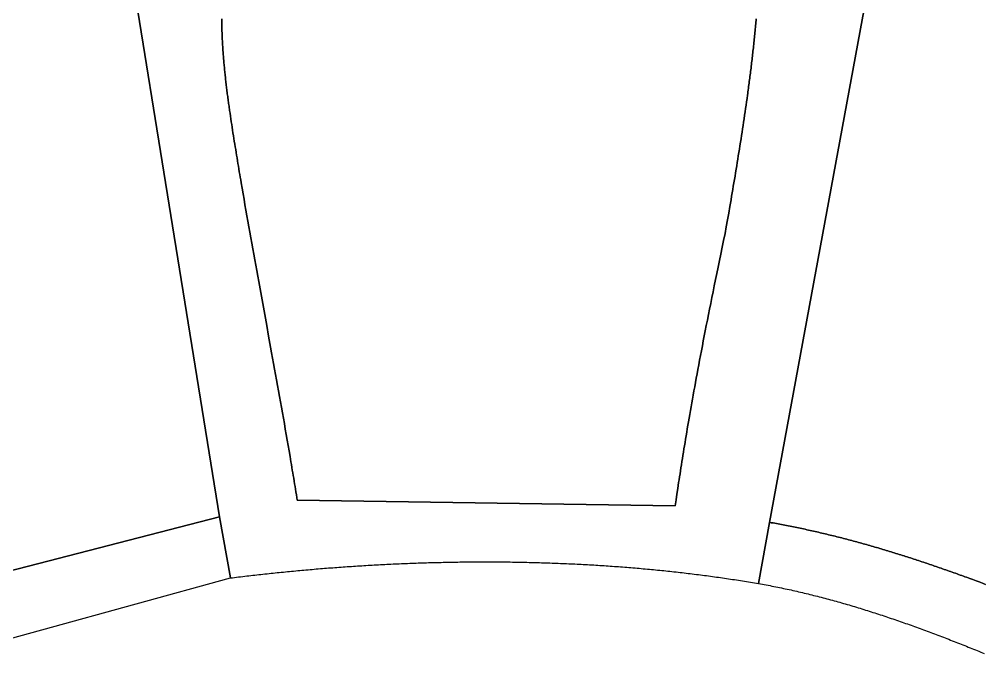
# Model space of a CAD drawing. Header units: millimetres. Extents: x -97041 to 275168, y -12500 to 263793.
# Drawn here: x -59402 to -8419, y 196484 to 230139 of the extents above; entities that cross this region are included whole.
import ezdxf

# ---------------------------------------------------------------- set-up
doc = ezdxf.new("R2010")
doc.units = ezdxf.units.MM
doc.layers.add('CLOSED_AREAS', color=7, linetype='Continuous')

msp = doc.modelspace()

# ---------------------------------------------------------------- linework, layer by layer
at = {"layer": 'CLOSED_AREAS'}
for points in [[(-74967.017, 197071.444), (-48820.908, 203828.304), (-56165.321, 249363.661), (-56752.874, 251420.097), (-62628.404, 243488.131)], [(-56165.321, 249363.661), (-48820.908, 203828.304), (-48233.355, 200596.762), (-48126.805, 200610.047), (-48020.183, 200623.235), (-47913.49, 200636.327), (-47806.726, 200649.322), (-47699.891, 200662.221), (-47592.988, 200675.023), (-47486.015, 200687.728), (-47378.974, 200700.335), (-47271.866, 200712.845), (-47164.691, 200725.257), (-47057.449, 200737.571), (-46950.142, 200749.787), (-46842.769, 200761.905), (-46735.332, 200773.924), (-46627.831, 200785.844), (-46520.267, 200797.665), (-46412.64, 200809.388), (-46304.951, 200821.011), (-46197.201, 200832.534), (-46089.39, 200843.958), (-45981.519, 200855.281), (-45873.588, 200866.505), (-45765.598, 200877.628), (-45657.55, 200888.65), (-45549.445, 200899.572), (-45441.282, 200910.393), (-45333.063, 200921.113), (-45224.788, 200931.731), (-45116.458, 200942.248), (-45008.074, 200952.663), (-44899.635, 200962.976), (-44791.143, 200973.186), (-44682.599, 200983.295), (-44574.002, 200993.301), (-44465.354, 201003.204), (-44356.655, 201013.004), (-44247.906, 201022.701), (-44139.107, 201032.294), (-44030.26, 201041.784), (-43921.363, 201051.17), (-43812.42, 201060.452), (-43703.429, 201069.63), (-43594.392, 201078.704), (-43485.308, 201087.673), (-43376.18, 201096.537), (-43267.007, 201105.296), (-43157.79, 201113.95), (-43048.529, 201122.499), (-42939.226, 201130.942), (-42829.881, 201139.279), (-42720.494, 201147.51), (-42611.066, 201155.635), (-42501.598, 201163.654), (-42392.09, 201171.566), (-42282.544, 201179.371), (-42172.958, 201187.069), (-42063.335, 201194.66), (-41953.675, 201202.144), (-41843.979, 201209.52), (-41734.246, 201216.788), (-41624.478, 201223.948), (-41514.676, 201231), (-41404.839, 201237.943), (-41294.969, 201244.778), (-41185.066, 201251.504), (-41075.131, 201258.121), (-40965.165, 201264.629), (-40855.167, 201271.027), (-40745.139, 201277.316), (-40635.081, 201283.495), (-40524.995, 201289.563), (-40414.879, 201295.522), (-40304.736, 201301.37), (-40194.566, 201307.108), (-40084.369, 201312.734), (-39974.146, 201318.25), (-39863.898, 201323.654), (-39753.625, 201328.947), (-39643.328, 201334.128), (-39533.007, 201339.198), (-39422.664, 201344.155), (-39312.298, 201349), (-39201.911, 201353.733), (-39091.502, 201358.353), (-38981.073, 201362.86), (-38870.625, 201367.254), (-38760.157, 201371.535), (-38649.671, 201375.703), (-38539.166, 201379.756), (-38428.645, 201383.696), (-38318.107, 201387.522), (-38207.553, 201391.233), (-38096.983, 201394.83), (-37986.399, 201398.313), (-37875.8, 201401.68), (-37765.188, 201404.933), (-37654.563, 201408.07), (-37543.925, 201411.092), (-37433.276, 201413.998), (-37322.616, 201416.788), (-37211.945, 201419.462), (-37101.265, 201422.02), (-36990.575, 201424.461), (-36879.877, 201426.785), (-36769.17, 201428.993), (-36658.457, 201431.084), (-36547.736, 201433.057), (-36437.01, 201434.913), (-36326.278, 201436.651), (-36215.541, 201438.271), (-36104.8, 201439.773), (-35994.055, 201441.157), (-35883.308, 201442.423), (-35772.558, 201443.569), (-35661.806, 201444.597), (-35551.053, 201445.506), (-35440.299, 201446.295), (-35329.546, 201446.965), (-35218.793, 201447.515), (-35108.042, 201447.945), (-34997.292, 201448.255), (-34886.546, 201448.445), (-34775.802, 201448.514), (-34665.062, 201448.463), (-34554.327, 201448.29), (-34443.597, 201447.997), (-34332.872, 201447.582), (-34222.154, 201447.046), (-34111.443, 201446.388), (-34000.739, 201445.608), (-33890.044, 201444.705), (-33779.357, 201443.681), (-33668.68, 201442.534), (-33558.012, 201441.264), (-33447.356, 201439.872), (-33336.71, 201438.356), (-33226.077, 201436.717), (-33115.456, 201434.954), (-33004.848, 201433.068), (-32894.254, 201431.057), (-32783.675, 201428.923), (-32673.11, 201426.664), (-32562.561, 201424.281), (-32452.028, 201421.772), (-32341.513, 201419.139), (-32231.014, 201416.381), (-32120.534, 201413.498), (-32010.073, 201410.488), (-31899.63, 201407.354), (-31789.208, 201404.093), (-31678.807, 201400.706), (-31568.426, 201397.192), (-31458.068, 201393.552), (-31347.732, 201389.786), (-31237.419, 201385.892), (-31127.13, 201381.871), (-31016.865, 201377.723), (-30906.625, 201373.447), (-30796.411, 201369.044), (-30686.223, 201364.512), (-30576.061, 201359.852), (-30465.927, 201355.064), (-30355.821, 201350.148), (-30245.744, 201345.102), (-30135.696, 201339.928), (-30025.678, 201334.624), (-29915.691, 201329.191), (-29805.735, 201323.629), (-29695.81, 201317.936), (-29585.918, 201312.114), (-29476.059, 201306.161), (-29366.234, 201300.079), (-29256.443, 201293.865), (-29146.686, 201287.521), (-29036.966, 201281.045), (-28927.281, 201274.439), (-28817.633, 201267.701), (-28708.023, 201260.831), (-28598.45, 201253.83), (-28488.916, 201246.697), (-28379.422, 201239.431), (-28269.967, 201232.033), (-28160.553, 201224.503), (-28051.179, 201216.84), (-27941.848, 201209.043), (-27832.559, 201201.114), (-27723.313, 201193.051), (-27614.11, 201184.854), (-27504.952, 201176.524), (-27395.838, 201168.059), (-27286.77, 201159.46), (-27177.748, 201150.727), (-27068.773, 201141.86), (-26959.845, 201132.857), (-26850.964, 201123.719), (-26742.133, 201114.447), (-26633.351, 201105.038), (-26524.618, 201095.495), (-26415.936, 201085.815), (-26307.305, 201075.999), (-26198.725, 201066.047), (-26090.198, 201055.959), (-25981.724, 201045.734), (-25873.303, 201035.372), (-25764.936, 201024.873), (-25656.625, 201014.237), (-25548.368, 201003.463), (-25440.168, 200992.552), (-25332.024, 200981.503), (-25223.937, 200970.315), (-25115.909, 200958.99), (-25007.939, 200947.526), (-24900.027, 200935.924), (-24792.176, 200924.182), (-24684.385, 200912.302), (-24576.655, 200900.282), (-24468.987, 200888.123), (-24361.381, 200875.824), (-24253.837, 200863.385), (-24146.357, 200850.807), (-24038.941, 200838.087), (-23931.59, 200825.228), (-23824.305, 200812.228), (-23717.085, 200799.087), (-23609.932, 200785.805), (-23502.845, 200772.381), (-23395.827, 200758.816), (-23288.877, 200745.11), (-23181.997, 200731.261), (-23075.186, 200717.271), (-22968.445, 200703.138), (-22861.775, 200688.863), (-22755.177, 200674.445), (-22648.65, 200659.884), (-22542.197, 200645.18), (-22435.817, 200630.332), (-22329.511, 200615.342), (-22223.28, 200600.207), (-22117.124, 200584.929), (-22011.043, 200569.506), (-21905.04, 200553.94), (-21799.113, 200538.229), (-21693.264, 200522.373), (-21587.494, 200506.372), (-21481.803, 200490.226), (-21376.191, 200473.934), (-21270.659, 200457.498), (-21165.208, 200440.915), (-21059.839, 200424.187), (-20954.552, 200407.312), (-20849.348, 200390.291), (-20744.226, 200373.124), (-20639.189, 200355.81), (-20534.237, 200338.349), (-20429.369, 200320.741), (-20324.588, 200302.986), (-19737.035, 203534.527), (-11805.069, 246572.784)], [(-11805.069, 246572.784), (-19737.035, 203534.527), (-19646.731, 203518.836), (-19556.502, 203502.966), (-19466.346, 203486.918), (-19376.263, 203470.693), (-19286.254, 203454.292), (-19196.316, 203437.715), (-19106.452, 203420.965), (-19016.658, 203404.041), (-18926.937, 203386.945), (-18837.286, 203369.677), (-18747.706, 203352.239), (-18658.196, 203334.631), (-18568.757, 203316.854), (-18479.386, 203298.91), (-18390.085, 203280.798), (-18300.853, 203262.52), (-18211.689, 203244.077), (-18122.593, 203225.47), (-18033.565, 203206.699), (-17944.604, 203187.766), (-17855.71, 203168.672), (-17766.883, 203149.416), (-17678.122, 203130.002), (-17589.426, 203110.428), (-17500.796, 203090.696), (-17412.231, 203070.808), (-17323.731, 203050.763), (-17235.294, 203030.563), (-17146.922, 203010.209), (-17058.614, 202989.701), (-16970.368, 202969.041), (-16882.185, 202948.229), (-16794.065, 202927.267), (-16706.007, 202906.155), (-16618.01, 202884.894), (-16530.075, 202863.486), (-16442.2, 202841.93), (-16354.386, 202820.228), (-16266.632, 202798.381), (-16178.938, 202776.389), (-16091.304, 202754.255), (-16003.728, 202731.977), (-15916.211, 202709.559), (-15828.752, 202686.999), (-15741.351, 202664.3), (-15654.008, 202641.462), (-15566.722, 202618.486), (-15479.492, 202595.373), (-15392.319, 202572.123), (-15305.202, 202548.739), (-15218.141, 202525.22), (-15131.135, 202501.568), (-15044.183, 202477.783), (-14957.287, 202453.867), (-14870.444, 202429.82), (-14783.655, 202405.644), (-14696.92, 202381.338), (-14610.237, 202356.904), (-14523.607, 202332.344), (-14437.03, 202307.657), (-14350.504, 202282.845), (-14264.03, 202257.909), (-14177.607, 202232.849), (-14091.234, 202207.667), (-14004.912, 202182.363), (-13918.64, 202156.939), (-13832.418, 202131.394), (-13746.245, 202105.731), (-13660.121, 202079.95), (-13574.045, 202054.052), (-13488.017, 202028.037), (-13402.037, 202001.908), (-13316.105, 201975.663), (-13230.219, 201949.306), (-13144.38, 201922.836), (-13058.587, 201896.254), (-12972.84, 201869.562), (-12887.139, 201842.76), (-12801.483, 201815.849), (-12715.871, 201788.83), (-12630.304, 201761.704), (-12544.781, 201734.471), (-12459.301, 201707.134), (-12373.865, 201679.692), (-12288.471, 201652.147), (-12203.12, 201624.499), (-12117.811, 201596.749), (-12032.544, 201568.899), (-11947.318, 201540.949), (-11862.133, 201512.9), (-11776.989, 201484.752), (-11691.885, 201456.508), (-11606.821, 201428.168), (-11521.796, 201399.732), (-11436.81, 201371.202), (-11351.864, 201342.579), (-11266.955, 201313.863), (-11182.084, 201285.055), (-11097.251, 201256.156), (-11012.455, 201227.168), (-10927.696, 201198.091), (-10842.974, 201168.926), (-10758.287, 201139.673), (-10673.637, 201110.335), (-10589.021, 201080.911), (-10504.441, 201051.402), (-10419.895, 201021.811), (-10335.383, 200992.136), (-10250.906, 200962.38), (-10166.461, 200932.543), (-10082.05, 200902.627), (-9997.671, 200872.631), (-9913.325, 200842.557), (-9829.011, 200812.406), (-9744.728, 200782.179), (-9660.476, 200751.877), (-9576.256, 200721.5), (-9492.065, 200691.05), (-9407.905, 200660.527), (-9323.775, 200629.932), (-9239.674, 200599.267), (-9155.601, 200568.532), (-8987.542, 200506.855), (-8819.594, 200444.91), (-8651.755, 200382.704), (-8484.02, 200320.243), (-8316.388, 200257.536)], [(-20441.9, 230162.59), (-20450.058, 230072.652), (-20458.327, 229982.733), (-20466.705, 229892.833), (-20475.193, 229802.952), (-20483.788, 229713.089), (-20492.491, 229623.245), (-20501.299, 229533.419), (-20510.214, 229443.611), (-20519.233, 229353.82), (-20528.356, 229264.047), (-20537.583, 229174.29), (-20546.911, 229084.551), (-20556.341, 228994.828), (-20565.872, 228905.121), (-20575.502, 228815.431), (-20585.232, 228725.756), (-20595.059, 228636.097), (-20604.984, 228546.453), (-20615.006, 228456.824), (-20625.123, 228367.21), (-20635.335, 228277.61), (-20645.641, 228188.025), (-20656.04, 228098.453), (-20666.531, 228008.896), (-20677.114, 227919.352), (-20687.788, 227829.821), (-20698.552, 227740.303), (-20709.404, 227650.799), (-20720.345, 227561.306), (-20731.374, 227471.826), (-20742.489, 227382.358), (-20753.69, 227292.901), (-20764.976, 227203.457), (-20776.345, 227114.023), (-20787.799, 227024.6), (-20799.334, 226935.188), (-20810.952, 226845.787), (-20822.65, 226756.396), (-20834.428, 226667.015), (-20846.285, 226577.643), (-20858.221, 226488.281), (-20870.234, 226398.928), (-20882.324, 226309.585), (-20894.49, 226220.25), (-20906.73, 226130.923), (-20931.434, 225952.294), (-20956.427, 225773.697), (-20981.705, 225595.128), (-21007.259, 225416.585), (-21033.084, 225238.068), (-21059.173, 225059.573), (-21085.519, 224881.1), (-21112.116, 224702.644), (-21138.957, 224524.206), (-21166.036, 224345.782), (-21193.345, 224167.371), (-21220.879, 223988.971), (-21248.63, 223810.579), (-21276.592, 223632.194), (-21304.759, 223453.813), (-21333.124, 223275.435), (-21361.68, 223097.057), (-21390.421, 222918.678), (-21419.339, 222740.296), (-21448.43, 222561.908), (-21477.685, 222383.512), (-21507.098, 222205.107), (-21536.663, 222026.691), (-21566.373, 221848.26), (-21596.222, 221669.814), (-21626.202, 221491.351), (-21656.308, 221312.867), (-21686.533, 221134.363), (-21716.869, 220955.834), (-21747.311, 220777.28), (-21777.852, 220598.697), (-21808.485, 220420.085), (-21839.204, 220241.442), (-21900.872, 219884.051), (-21962.804, 219526.509), (-22024.947, 219168.799), (-22087.247, 218810.905), (-22093.675, 218809.19), (-22170.556, 218440.883), (-22245.753, 218079.352), (-22319.291, 217724.488), (-22391.197, 217376.184), (-22461.498, 217034.333), (-22530.221, 216698.827), (-22597.393, 216369.559), (-22663.04, 216046.421), (-22727.189, 215729.305), (-22789.867, 215418.105), (-22851.101, 215112.712), (-22910.916, 214813.018), (-22969.341, 214518.917), (-23026.402, 214230.301), (-23082.125, 213947.062), (-23136.537, 213669.093), (-23189.666, 213396.286), (-23241.537, 213128.533), (-23292.178, 212865.728), (-23341.615, 212607.762), (-23389.876, 212354.528), (-23436.986, 212105.919), (-23482.972, 211861.826), (-23527.862, 211622.143), (-23571.682, 211386.761), (-23614.459, 211155.574), (-23656.219, 210928.473), (-23696.989, 210705.352), (-23736.797, 210486.102), (-23775.668, 210270.617), (-23813.63, 210058.788), (-23850.709, 209850.507), (-23886.933, 209645.669), (-23922.327, 209444.164), (-23956.918, 209245.885), (-23990.734, 209050.726), (-24023.801, 208858.577), (-24056.145, 208669.333), (-24087.795, 208482.884), (-24118.775, 208299.124), (-24149.113, 208117.945), (-24178.837, 207939.24), (-24207.971, 207762.901), (-24236.544, 207588.82), (-24264.582, 207416.89), (-24292.112, 207247.003), (-24319.161, 207079.053), (-24345.754, 206912.93), (-24371.92, 206748.528), (-24397.684, 206585.74), (-24423.074, 206424.457), (-24448.116, 206264.572), (-24472.837, 206105.977), (-24497.264, 205948.566), (-24521.424, 205792.23), (-24545.343, 205636.862), (-24592.565, 205328.599), (-24639.145, 205022.918), (-24685.297, 204718.957), (-24731.235, 204415.857), (-44708.037, 204709.633), (-44731.236, 204854.328), (-44754.53, 204999.005), (-44777.916, 205143.664), (-44801.394, 205288.306), (-44824.962, 205432.931), (-44848.618, 205577.539), (-44872.362, 205722.131), (-44896.192, 205866.708), (-44920.107, 206011.27), (-44944.104, 206155.817), (-44968.183, 206300.35), (-44992.342, 206444.87), (-45016.58, 206589.376), (-45040.896, 206733.871), (-45065.288, 206878.352), (-45089.754, 207022.823), (-45138.904, 207311.731), (-45188.336, 207600.598), (-45238.039, 207889.428), (-45288, 208178.225), (-45338.209, 208466.994), (-45388.654, 208755.737), (-45439.324, 209044.459), (-45490.208, 209333.163), (-45541.295, 209621.854), (-45592.573, 209910.535), (-45644.031, 210199.21), (-45695.657, 210487.883), (-45747.441, 210776.558), (-45799.371, 211065.238), (-45851.436, 211353.928), (-45903.624, 211642.632), (-45955.924, 211931.353), (-46008.326, 212220.095), (-46060.817, 212508.863), (-46113.386, 212797.659), (-46218.715, 213375.353), (-46324.222, 213953.21), (-46535.41, 215109.532), (-46640.91, 215688.06), (-46746.227, 216266.874), (-46798.788, 216556.398), (-46851.27, 216846.004), (-46903.662, 217135.698), (-46955.951, 217425.482), (-47008.126, 217715.361), (-47060.177, 218005.339), (-47112.092, 218295.419), (-47163.859, 218585.605), (-47215.468, 218875.901), (-47266.907, 219166.311), (-47318.165, 219456.839), (-47369.231, 219747.488), (-47420.092, 220038.263), (-47470.739, 220329.168), (-47521.159, 220620.205), (-47571.342, 220911.38), (-47621.276, 221202.696), (-47670.95, 221494.157), (-47695.686, 221639.942), (-47720.353, 221785.766), (-47744.949, 221931.628), (-47769.472, 222077.528), (-47793.923, 222223.467), (-47818.298, 222369.447), (-47842.597, 222515.466), (-47866.819, 222661.525), (-47890.961, 222807.626), (-47915.022, 222953.768), (-47939.002, 223099.953), (-47962.899, 223246.179), (-47986.914, 223393.717), (-48010.825, 223541.294), (-48034.616, 223688.907), (-48058.269, 223836.551), (-48081.767, 223984.223), (-48105.093, 224131.919), (-48128.229, 224279.634), (-48151.159, 224427.364), (-48173.865, 224575.106), (-48196.33, 224722.855), (-48218.537, 224870.607), (-48240.469, 225018.359), (-48262.107, 225166.106), (-48272.812, 225239.976), (-48283.436, 225313.844), (-48293.979, 225387.708), (-48304.439, 225461.569), (-48314.812, 225535.426), (-48325.097, 225609.277), (-48335.291, 225683.124), (-48345.393, 225756.965), (-48355.401, 225830.799), (-48365.311, 225904.627), (-48375.123, 225978.447), (-48384.834, 226052.26), (-48394.441, 226126.064), (-48403.943, 226199.86), (-48413.337, 226273.647), (-48422.622, 226347.423), (-48431.795, 226421.189), (-48440.854, 226494.945), (-48449.797, 226568.689), (-48458.622, 226642.422), (-48467.326, 226716.142), (-48475.907, 226789.849), (-48484.364, 226863.543), (-48492.694, 226937.223), (-48500.895, 227010.889), (-48508.965, 227084.539), (-48516.901, 227158.175), (-48524.702, 227231.795), (-48532.366, 227305.398), (-48539.89, 227378.985), (-48547.271, 227452.554), (-48554.509, 227526.105), (-48561.6, 227599.638), (-48568.543, 227673.152), (-48575.336, 227746.646), (-48581.976, 227820.121), (-48588.461, 227893.575), (-48594.789, 227967.009), (-48600.958, 228040.42), (-48606.966, 228113.811), (-48612.81, 228187.178), (-48618.489, 228260.523), (-48624, 228333.844), (-48629.341, 228407.141), (-48634.51, 228480.414), (-48639.505, 228553.662), (-48644.324, 228626.885), (-48648.964, 228700.081), (-48653.424, 228773.251), (-48657.701, 228846.394), (-48661.793, 228919.51), (-48665.698, 228992.597), (-48669.414, 229065.656), (-48672.938, 229138.686), (-48676.269, 229211.687), (-48679.405, 229284.657), (-48682.342, 229357.598), (-48685.08, 229430.507), (-48687.615, 229503.384), (-48689.947, 229576.23), (-48692.071, 229649.043), (-48693.988, 229721.823), (-48695.693, 229794.569), (-48697.186, 229867.281), (-48698.464, 229939.959), (-48699.525, 230012.602), (-48700.366, 230085.209), (-48700.986, 230157.78)], [(-48700.986, 230157.78), (-48700.366, 230085.209), (-48699.525, 230012.602), (-48698.464, 229939.959), (-48697.186, 229867.281), (-48695.693, 229794.569), (-48693.988, 229721.823), (-48692.071, 229649.043), (-48689.947, 229576.23), (-48687.615, 229503.384), (-48685.08, 229430.507), (-48682.342, 229357.598), (-48679.405, 229284.657), (-48676.269, 229211.687), (-48672.938, 229138.686), (-48669.414, 229065.656), (-48665.698, 228992.597), (-48661.793, 228919.51), (-48657.701, 228846.394), (-48653.424, 228773.251), (-48648.964, 228700.081), (-48644.324, 228626.885), (-48639.505, 228553.662), (-48634.51, 228480.414), (-48629.341, 228407.141), (-48624, 228333.844), (-48618.489, 228260.523), (-48612.81, 228187.178), (-48606.966, 228113.811), (-48600.958, 228040.42), (-48594.789, 227967.009), (-48588.461, 227893.575), (-48581.976, 227820.121), (-48575.336, 227746.646), (-48568.543, 227673.152), (-48561.6, 227599.638), (-48554.509, 227526.105), (-48547.271, 227452.554), (-48539.89, 227378.985), (-48532.366, 227305.398), (-48524.702, 227231.795), (-48516.901, 227158.175), (-48508.965, 227084.539), (-48500.895, 227010.889), (-48492.694, 226937.223), (-48484.364, 226863.543), (-48475.907, 226789.849), (-48467.326, 226716.142), (-48458.622, 226642.422), (-48449.797, 226568.689), (-48440.854, 226494.945), (-48431.795, 226421.189), (-48422.622, 226347.423), (-48413.337, 226273.647), (-48403.943, 226199.86), (-48394.441, 226126.064), (-48384.834, 226052.26), (-48375.123, 225978.447), (-48365.311, 225904.627), (-48355.401, 225830.799), (-48345.393, 225756.965), (-48335.291, 225683.124), (-48325.097, 225609.277), (-48314.812, 225535.426), (-48304.439, 225461.569), (-48293.979, 225387.708), (-48283.436, 225313.844), (-48272.812, 225239.976), (-48262.107, 225166.106), (-48240.469, 225018.359), (-48218.537, 224870.607), (-48196.33, 224722.855), (-48173.865, 224575.106), (-48151.159, 224427.364), (-48128.229, 224279.634), (-48105.093, 224131.919), (-48081.767, 223984.223), (-48058.269, 223836.551), (-48034.616, 223688.907), (-48010.825, 223541.294), (-47986.914, 223393.717), (-47962.899, 223246.179), (-47939.002, 223099.953), (-47915.022, 222953.768), (-47890.961, 222807.626), (-47866.819, 222661.525), (-47842.597, 222515.466), (-47818.298, 222369.447), (-47793.923, 222223.467), (-47769.472, 222077.528), (-47744.949, 221931.628), (-47720.353, 221785.766), (-47695.686, 221639.942), (-47670.95, 221494.157), (-47621.276, 221202.696), (-47571.342, 220911.38), (-47521.159, 220620.205), (-47470.739, 220329.168), (-47420.092, 220038.263), (-47369.231, 219747.488), (-47318.165, 219456.839), (-47266.907, 219166.311), (-47215.468, 218875.901), (-47163.859, 218585.605), (-47112.092, 218295.419), (-47060.177, 218005.339), (-47008.126, 217715.361), (-46955.951, 217425.482), (-46903.662, 217135.698), (-46851.27, 216846.004), (-46798.788, 216556.398), (-46746.227, 216266.874), (-46640.91, 215688.06), (-46535.41, 215109.532), (-46324.222, 213953.21), (-46218.715, 213375.353), (-46113.386, 212797.659), (-46060.817, 212508.863), (-46008.326, 212220.095), (-45955.924, 211931.353), (-45903.624, 211642.632), (-45851.436, 211353.928), (-45799.371, 211065.238), (-45747.441, 210776.558), (-45695.657, 210487.883), (-45644.031, 210199.21), (-45592.573, 209910.535), (-45541.295, 209621.854), (-45490.208, 209333.163), (-45439.324, 209044.459), (-45388.654, 208755.737), (-45338.209, 208466.994), (-45288, 208178.225), (-45238.039, 207889.428), (-45188.336, 207600.598), (-45138.904, 207311.731), (-45089.754, 207022.823), (-45065.288, 206878.352), (-45040.896, 206733.871), (-45016.58, 206589.376), (-44992.342, 206444.87), (-44968.183, 206300.35), (-44944.104, 206155.817), (-44920.107, 206011.27), (-44896.192, 205866.708), (-44872.362, 205722.131), (-44848.618, 205577.539), (-44824.962, 205432.931), (-44801.394, 205288.306), (-44777.916, 205143.664), (-44754.53, 204999.005), (-44731.236, 204854.328), (-44708.037, 204709.633), (-24731.235, 204415.857), (-24685.297, 204718.957), (-24639.145, 205022.918), (-24592.565, 205328.599), (-24545.343, 205636.862), (-24521.424, 205792.23), (-24497.264, 205948.566), (-24472.837, 206105.977), (-24448.116, 206264.572), (-24423.074, 206424.457), (-24397.684, 206585.74), (-24371.92, 206748.528), (-24345.754, 206912.93), (-24319.161, 207079.053), (-24292.112, 207247.003), (-24264.582, 207416.89), (-24236.544, 207588.82), (-24207.971, 207762.901), (-24178.837, 207939.24), (-24149.113, 208117.945), (-24118.775, 208299.124), (-24087.795, 208482.884), (-24056.145, 208669.333), (-24023.801, 208858.577), (-23990.734, 209050.726), (-23956.918, 209245.885), (-23922.327, 209444.164), (-23886.933, 209645.669), (-23850.709, 209850.507), (-23813.63, 210058.788), (-23775.668, 210270.617), (-23736.797, 210486.102), (-23696.989, 210705.352), (-23656.219, 210928.473), (-23614.459, 211155.574), (-23571.682, 211386.761), (-23527.862, 211622.143), (-23482.972, 211861.826), (-23436.986, 212105.919), (-23389.876, 212354.528), (-23341.615, 212607.762), (-23292.178, 212865.728), (-23241.537, 213128.533), (-23189.666, 213396.286), (-23136.537, 213669.093), (-23082.125, 213947.062), (-23026.402, 214230.301), (-22969.341, 214518.917), (-22910.916, 214813.018), (-22851.101, 215112.712), (-22789.867, 215418.105), (-22727.189, 215729.305), (-22663.04, 216046.421), (-22597.393, 216369.559), (-22530.221, 216698.827), (-22461.498, 217034.333), (-22391.197, 217376.184), (-22319.291, 217724.488), (-22245.753, 218079.352), (-22170.556, 218440.883), (-22093.675, 218809.19), (-22087.247, 218810.905), (-22024.947, 219168.799), (-21962.804, 219526.509), (-21900.872, 219884.051), (-21839.204, 220241.442), (-21808.485, 220420.085), (-21777.852, 220598.697), (-21747.311, 220777.28), (-21716.869, 220955.834), (-21686.533, 221134.363), (-21656.308, 221312.867), (-21626.202, 221491.351), (-21596.222, 221669.814), (-21566.373, 221848.26), (-21536.663, 222026.691), (-21507.098, 222205.107), (-21477.685, 222383.512), (-21448.43, 222561.908), (-21419.339, 222740.296), (-21390.421, 222918.678), (-21361.68, 223097.057), (-21333.124, 223275.435), (-21304.759, 223453.813), (-21276.592, 223632.194), (-21248.63, 223810.579), (-21220.879, 223988.971), (-21193.345, 224167.371), (-21166.036, 224345.782), (-21138.957, 224524.206), (-21112.116, 224702.644), (-21085.519, 224881.1), (-21059.173, 225059.573), (-21033.084, 225238.068), (-21007.259, 225416.585), (-20981.705, 225595.128), (-20956.427, 225773.697), (-20931.434, 225952.294), (-20906.73, 226130.923), (-20894.49, 226220.25), (-20882.324, 226309.585), (-20870.234, 226398.928), (-20858.221, 226488.281), (-20846.285, 226577.643), (-20834.428, 226667.015), (-20822.65, 226756.396), (-20810.952, 226845.787), (-20799.334, 226935.188), (-20787.799, 227024.6), (-20776.345, 227114.023), (-20764.976, 227203.457), (-20753.69, 227292.901), (-20742.489, 227382.358), (-20731.374, 227471.826), (-20720.345, 227561.306), (-20709.404, 227650.799), (-20698.552, 227740.303), (-20687.788, 227829.821), (-20677.114, 227919.352), (-20666.531, 228008.896), (-20656.04, 228098.453), (-20645.641, 228188.025), (-20635.335, 228277.61), (-20625.123, 228367.21), (-20615.006, 228456.824), (-20604.984, 228546.453), (-20595.059, 228636.097), (-20585.232, 228725.756), (-20575.502, 228815.431), (-20565.872, 228905.121), (-20556.341, 228994.828), (-20546.911, 229084.551), (-20537.583, 229174.29), (-20528.356, 229264.047), (-20519.233, 229353.82), (-20510.214, 229443.611), (-20501.299, 229533.419), (-20492.491, 229623.245), (-20483.788, 229713.089), (-20475.193, 229802.952), (-20466.705, 229892.833), (-20458.327, 229982.733), (-20450.058, 230072.652), (-20441.9, 230162.59)], [(-63215.957, 196483.891), (-48233.355, 200596.762), (-48820.908, 203828.304), (-74967.017, 197071.444)], [(-8316.388, 200257.536), (-8484.02, 200320.243), (-8651.755, 200382.704), (-8819.594, 200444.91), (-8987.542, 200506.855), (-9155.601, 200568.532), (-9239.674, 200599.267), (-9323.775, 200629.932), (-9407.905, 200660.527), (-9492.065, 200691.05), (-9576.256, 200721.5), (-9660.476, 200751.877), (-9744.728, 200782.179), (-9829.011, 200812.406), (-9913.325, 200842.557), (-9997.671, 200872.631), (-10082.05, 200902.627), (-10166.461, 200932.543), (-10250.906, 200962.38), (-10335.383, 200992.136), (-10419.895, 201021.811), (-10504.441, 201051.402), (-10589.021, 201080.911), (-10673.637, 201110.335), (-10758.287, 201139.673), (-10842.974, 201168.926), (-10927.696, 201198.091), (-11012.455, 201227.168), (-11097.251, 201256.156), (-11182.084, 201285.055), (-11266.955, 201313.863), (-11351.864, 201342.579), (-11436.81, 201371.202), (-11521.796, 201399.732), (-11606.821, 201428.168), (-11691.885, 201456.508), (-11776.989, 201484.752), (-11862.133, 201512.9), (-11947.318, 201540.949), (-12032.544, 201568.899), (-12117.811, 201596.749), (-12203.12, 201624.499), (-12288.471, 201652.147), (-12373.865, 201679.692), (-12459.301, 201707.134), (-12544.781, 201734.471), (-12630.304, 201761.704), (-12715.871, 201788.83), (-12801.483, 201815.849), (-12887.139, 201842.76), (-12972.84, 201869.562), (-13058.587, 201896.254), (-13144.38, 201922.836), (-13230.219, 201949.306), (-13316.105, 201975.663), (-13402.037, 202001.908), (-13488.017, 202028.037), (-13574.045, 202054.052), (-13660.121, 202079.95), (-13746.245, 202105.731), (-13832.418, 202131.394), (-13918.64, 202156.939), (-14004.912, 202182.363), (-14091.234, 202207.667), (-14177.607, 202232.849), (-14264.03, 202257.909), (-14350.504, 202282.845), (-14437.03, 202307.657), (-14523.607, 202332.344), (-14610.237, 202356.904), (-14696.92, 202381.338), (-14783.655, 202405.644), (-14870.444, 202429.82), (-14957.287, 202453.867), (-15044.183, 202477.783), (-15131.135, 202501.568), (-15218.141, 202525.22), (-15305.202, 202548.739), (-15392.319, 202572.123), (-15479.492, 202595.373), (-15566.722, 202618.486), (-15654.008, 202641.462), (-15741.351, 202664.3), (-15828.752, 202686.999), (-15916.211, 202709.559), (-16003.728, 202731.977), (-16091.304, 202754.255), (-16178.938, 202776.389), (-16266.632, 202798.381), (-16354.386, 202820.228), (-16442.2, 202841.93), (-16530.075, 202863.486), (-16618.01, 202884.894), (-16706.007, 202906.155), (-16794.065, 202927.267), (-16882.185, 202948.229), (-16970.368, 202969.041), (-17058.614, 202989.701), (-17146.922, 203010.209), (-17235.294, 203030.563), (-17323.731, 203050.763), (-17412.231, 203070.808), (-17500.796, 203090.696), (-17589.426, 203110.428), (-17678.122, 203130.002), (-17766.883, 203149.416), (-17855.71, 203168.672), (-17944.604, 203187.766), (-18033.565, 203206.699), (-18122.593, 203225.47), (-18211.689, 203244.077), (-18300.853, 203262.52), (-18390.085, 203280.798), (-18479.386, 203298.91), (-18568.757, 203316.854), (-18658.196, 203334.631), (-18747.706, 203352.239), (-18837.286, 203369.677), (-18926.937, 203386.945), (-19016.658, 203404.041), (-19106.452, 203420.965), (-19196.316, 203437.715), (-19286.254, 203454.292), (-19376.263, 203470.693), (-19466.346, 203486.918), (-19556.502, 203502.966), (-19646.731, 203518.836), (-19737.035, 203534.527), (-20324.588, 200302.986), (-20222.627, 200284.765), (-20120.773, 200266.288), (-20019.023, 200247.557), (-19917.379, 200228.573), (-19815.839, 200209.337), (-19714.402, 200189.852), (-19613.068, 200170.118), (-19511.836, 200150.137), (-19410.706, 200129.911), (-19309.677, 200109.442), (-19208.748, 200088.73), (-19107.919, 200067.777), (-19007.189, 200046.585), (-18906.558, 200025.155), (-18806.024, 200003.489), (-18705.588, 199981.588), (-18605.248, 199959.455), (-18505.004, 199937.089), (-18404.855, 199914.494), (-18304.801, 199891.67), (-18204.842, 199868.619), (-18104.975, 199845.342), (-18005.202, 199821.841), (-17905.52, 199798.118), (-17805.93, 199774.174), (-17706.431, 199750.01), (-17607.022, 199725.629), (-17507.703, 199701.031), (-17408.473, 199676.218), (-17309.331, 199651.192), (-17210.277, 199625.954), (-17111.31, 199600.505), (-17012.43, 199574.848), (-16913.635, 199548.984), (-16814.926, 199522.913), (-16716.301, 199496.639), (-16617.761, 199470.162), (-16519.303, 199443.484), (-16420.928, 199416.606), (-16322.636, 199389.53), (-16224.424, 199362.257), (-16126.294, 199334.789), (-16028.244, 199307.128), (-15930.273, 199279.274), (-15832.381, 199251.23), (-15734.568, 199222.997), (-15636.832, 199194.577), (-15539.173, 199165.97), (-15441.591, 199137.18), (-15344.084, 199108.206), (-15246.653, 199079.051), (-15149.296, 199049.716), (-15052.013, 199020.202), (-14954.803, 198990.512), (-14857.666, 198960.646), (-14760.6, 198930.607), (-14663.606, 198900.395), (-14566.683, 198870.013), (-14469.83, 198839.462), (-14373.047, 198808.742), (-14276.332, 198777.857), (-14179.685, 198746.807), (-14083.106, 198715.594), (-13986.594, 198684.219), (-13890.148, 198652.684), (-13793.768, 198620.99), (-13697.453, 198589.14), (-13601.203, 198557.134), (-13505.016, 198524.974), (-13408.892, 198492.661), (-13312.831, 198460.198), (-13216.832, 198427.585), (-13120.894, 198394.824), (-13025.016, 198361.917), (-12929.199, 198328.865), (-12833.441, 198295.669), (-12737.742, 198262.332), (-12642.101, 198228.855), (-12546.517, 198195.238), (-12450.99, 198161.485), (-12355.52, 198127.596), (-12260.105, 198093.572), (-12164.745, 198059.416), (-12069.439, 198025.129), (-11974.187, 197990.712), (-11878.988, 197956.166), (-11783.842, 197921.495), (-11688.747, 197886.698), (-11593.704, 197851.778), (-11498.711, 197816.735), (-11403.768, 197781.572), (-11308.874, 197746.29), (-11214.029, 197710.891), (-11119.232, 197675.376), (-11024.482, 197639.746), (-10929.78, 197604.003), (-10835.123, 197568.149), (-10740.512, 197532.186), (-10645.945, 197496.113), (-10551.423, 197459.934), (-10456.945, 197423.65), (-10362.509, 197387.262), (-10268.116, 197350.772), (-10173.764, 197314.181), (-10079.454, 197277.49), (-9985.184, 197240.702), (-9890.954, 197203.818), (-9796.763, 197166.84), (-9702.611, 197129.768), (-9608.497, 197092.604), (-9514.419, 197055.351), (-9420.379, 197018.009), (-9326.375, 196980.58), (-9232.406, 196943.065), (-9138.472, 196905.467), (-9044.572, 196867.786), (-8950.705, 196830.024), (-8856.872, 196792.182), (-8763.07, 196754.263), (-8669.301, 196716.268), (-8575.562, 196678.197), (-8481.854, 196640.053), (-8388.175, 196601.838)]]:
    msp.add_lwpolyline(points, dxfattribs=at)

doc.saveas('drawing.dxf')
